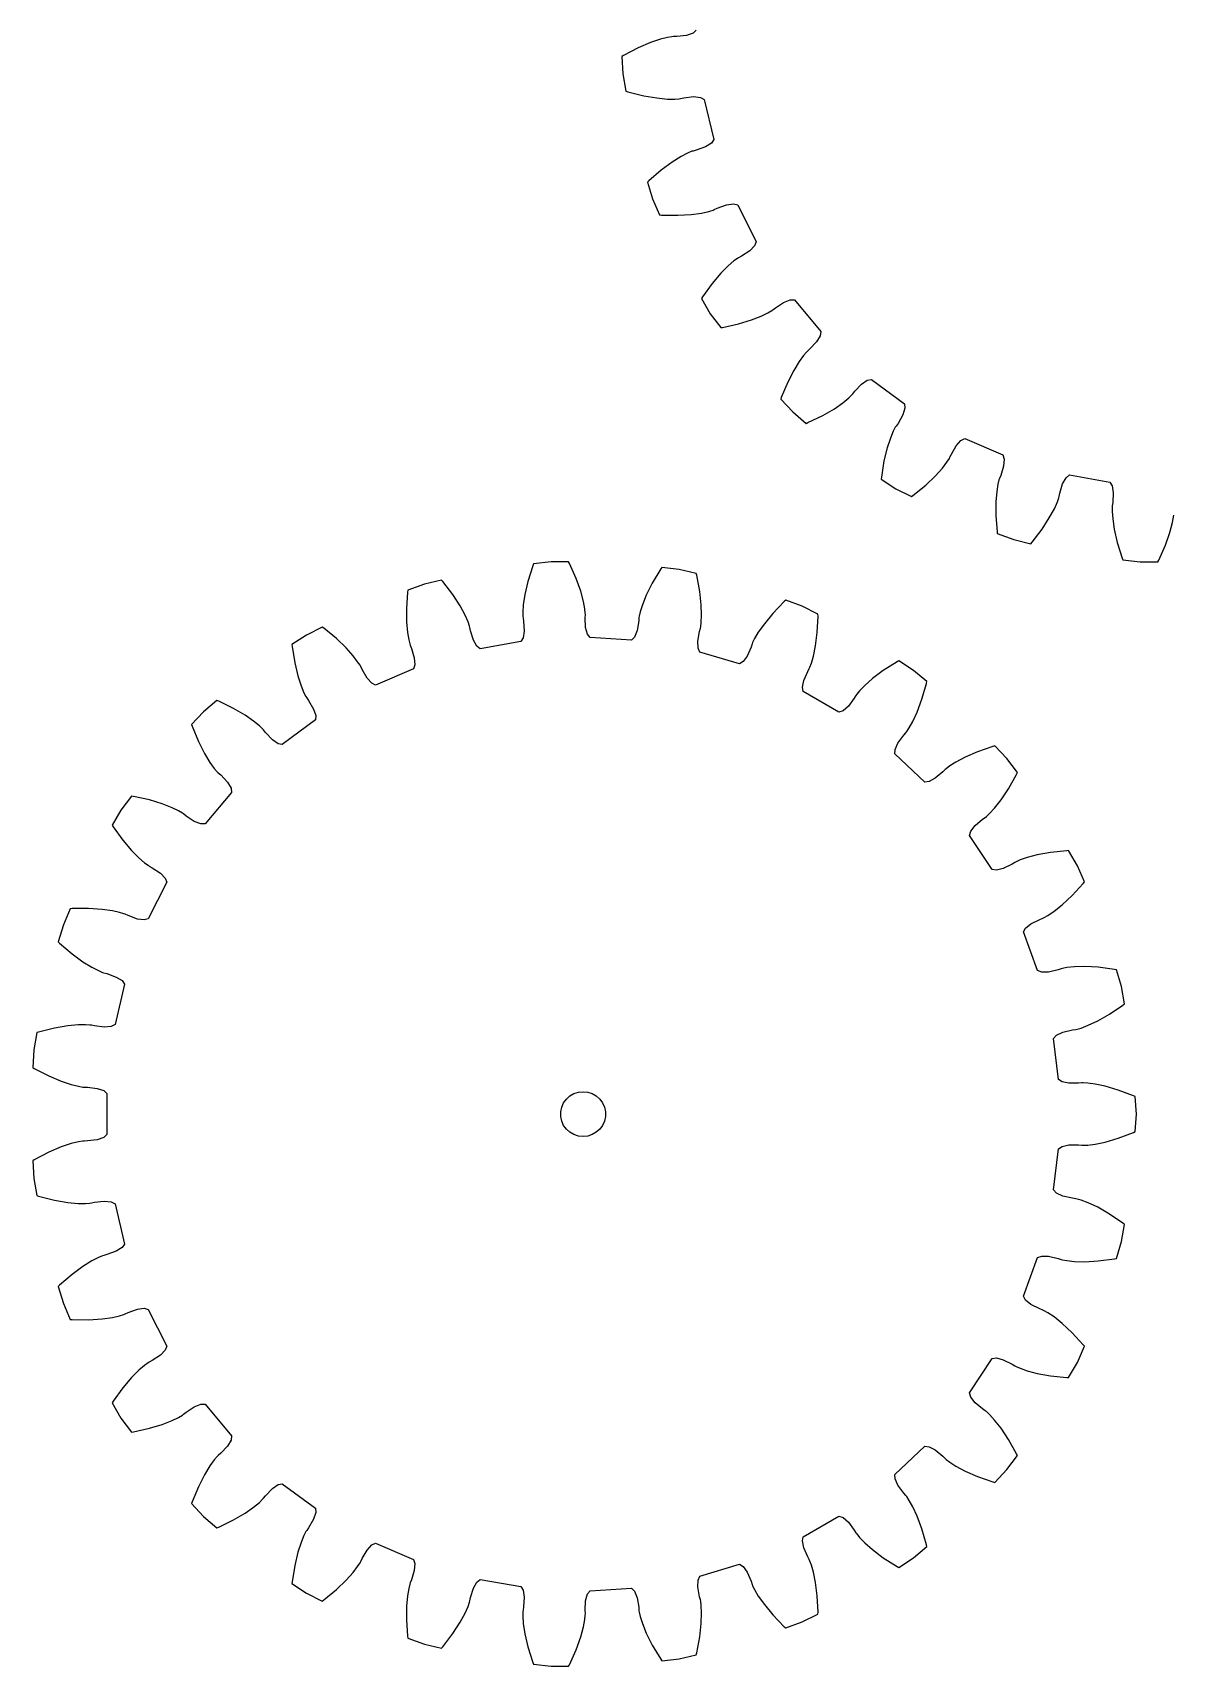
# Model space of a CAD drawing. Extents: x 0 to 152, y 0 to 221.
# Drawn here: x 0 to 76.1, y 0 to 109.1 of the extents above; entities that cross this region are included whole.
import ezdxf

# ---------------------------------------------------------------- set-up
doc = ezdxf.new("R2010")
doc.units = 0

msp = doc.modelspace()

# ---------------------------------------------------------------- linework, layer by layer
for p, q in [((44.29, 109.21), (44.08, 109.02)), ((40.42, 108.04), (39.44, 107.53)), ((41.24, 108.39), (40.42, 108.04)), ((41.9, 108.61), (41.24, 108.39)), ((42.38, 108.73), (41.9, 108.61)), ((42.67, 108.78), (42.38, 108.73)), ((42.77, 108.79), (42.67, 108.78)), ((42.99, 108.79), (42.77, 108.79)), ((43.64, 108.87), (42.99, 108.79)), ((44.08, 109.02), (43.64, 108.87)), ((39.44, 107.53), (39.33, 107.47)), ((39.33, 107.47), (39.4, 106.3)), ((39.4, 106.3), (39.6, 105.14)), ((39.6, 105.14), (39.73, 105.1)), ((39.73, 105.1), (40.79, 104.84)), ((40.79, 104.84), (41.67, 104.69)), ((43.25, 104.65), (43.47, 104.7)), ((43.47, 104.7), (44.12, 104.78)), ((44.12, 104.78), (44.58, 104.73)), ((44.58, 104.73), (44.83, 104.59)), ((41.67, 104.69), (42.37, 104.62)), ((42.37, 104.62), (42.86, 104.62)), ((42.86, 104.62), (43.16, 104.64)), ((43.16, 104.64), (43.25, 104.65)), ((44.83, 104.59), (45.47, 101.92)), ((44.91, 101.43), (44.29, 101.21)), ((45.3, 101.68), (44.91, 101.43)), ((45.47, 101.92), (45.3, 101.68)), ((42.69, 100.41), (41.96, 99.88)), ((43.28, 100.78), (42.69, 100.41)), ((43.72, 101.01), (43.28, 100.78)), ((43.99, 101.13), (43.72, 101.01)), ((44.08, 101.15), (43.99, 101.13)), ((44.29, 101.21), (44.08, 101.15)), ((41.96, 99.88), (41.13, 99.17)), ((41.13, 99.17), (41.04, 99.08)), ((41.04, 99.08), (41.38, 97.96)), ((41.38, 97.96), (41.84, 96.88)), ((44.65, 97.01), (45.13, 97.12)), ((45.13, 97.12), (45.42, 97.21)), ((45.42, 97.21), (45.5, 97.24)), ((45.5, 97.24), (45.7, 97.34)), ((45.7, 97.34), (46.32, 97.56)), ((46.32, 97.56), (46.78, 97.62)), ((46.78, 97.62), (47.06, 97.55)), ((47.06, 97.55), (48.29, 95.09)), ((41.84, 96.88), (41.97, 96.87)), ((41.97, 96.87), (43.07, 96.86)), ((43.07, 96.86), (43.96, 96.91)), ((43.96, 96.91), (44.65, 97.01)), ((48.29, 95.09), (48.18, 94.82)), ((46.8, 93.81), (46.42, 93.48)), ((47.04, 93.98), (46.8, 93.81)), ((47.12, 94.03), (47.04, 93.98)), ((47.31, 94.13), (47.12, 94.03)), ((47.86, 94.49), (47.31, 94.13)), ((48.18, 94.82), (47.86, 94.49)), ((45.93, 92.99), (45.35, 92.31)), ((46.42, 93.48), (45.93, 92.99)), ((45.35, 92.31), (44.71, 91.42)), ((44.71, 91.42), (44.64, 91.31)), ((44.64, 91.31), (45.23, 90.29)), ((49.33, 90.5), (49.41, 90.55)), ((49.41, 90.55), (49.58, 90.69)), ((49.58, 90.69), (50.12, 91.05)), ((50.12, 91.05), (50.56, 91.22)), ((50.56, 91.22), (50.85, 91.21)), ((50.85, 91.21), (52.61, 89.1)), ((45.23, 90.29), (45.93, 89.36)), ((46.05, 89.37), (47.12, 89.61)), ((47.12, 89.61), (47.98, 89.88)), ((47.98, 89.88), (48.63, 90.13)), ((48.63, 90.13), (49.07, 90.35)), ((49.07, 90.35), (49.33, 90.5)), ((45.93, 89.36), (46.05, 89.37)), ((52.33, 88.42), (51.88, 87.94)), ((52.57, 88.82), (52.33, 88.42)), ((52.61, 89.1), (52.57, 88.82)), ((51.46, 87.51), (51.17, 87.11)), ((51.65, 87.73), (51.46, 87.51)), ((51.71, 87.8), (51.65, 87.73)), ((51.88, 87.94), (51.71, 87.8)), ((50.8, 86.51), (50.4, 85.71)), ((51.17, 87.11), (50.8, 86.51)), ((50.4, 85.71), (49.97, 84.7)), ((54.74, 84.94), (54.88, 85.12)), ((54.88, 85.12), (55.33, 85.59)), ((55.33, 85.59), (55.71, 85.85)), ((55.71, 85.85), (55.99, 85.91)), ((55.99, 85.91), (58.2, 84.27)), ((49.97, 84.7), (49.93, 84.58)), ((49.93, 84.58), (50.74, 83.73)), ((53.51, 83.95), (54.08, 84.35)), ((54.08, 84.35), (54.47, 84.67)), ((54.47, 84.67), (54.68, 84.87)), ((54.68, 84.87), (54.74, 84.94)), ((58.22, 83.98), (58.08, 83.54)), ((58.2, 84.27), (58.22, 83.98)), ((50.74, 83.73), (51.63, 82.97)), ((51.63, 82.97), (51.75, 83.02)), ((51.75, 83.02), (52.74, 83.5)), ((52.74, 83.5), (53.51, 83.95)), ((57.76, 82.97), (57.63, 82.79)), ((58.08, 83.54), (57.76, 82.97)), ((57.25, 81.99), (57.04, 81.33)), ((57.44, 82.45), (57.25, 81.99)), ((57.58, 82.71), (57.44, 82.45)), ((57.63, 82.79), (57.58, 82.71)), ((61.65, 81.48), (61.96, 81.82)), ((61.96, 81.82), (62.22, 81.95)), ((62.22, 81.95), (64.75, 80.86)), ((57.04, 81.33), (56.82, 80.46)), ((61.19, 80.63), (61.23, 80.71)), ((61.23, 80.71), (61.32, 80.91)), ((61.32, 80.91), (61.65, 81.48)), ((64.75, 80.86), (64.84, 80.58)), ((56.82, 80.46), (56.65, 79.38)), ((60.26, 79.47), (60.73, 79.99)), ((60.73, 79.99), (61.03, 80.38)), ((61.03, 80.38), (61.19, 80.63)), ((64.81, 80.12), (64.62, 79.49)), ((64.84, 80.58), (64.81, 80.12)), ((56.65, 79.38), (56.64, 79.25)), ((56.64, 79.25), (57.61, 78.61)), ((57.61, 78.61), (58.66, 78.08)), ((58.76, 78.15), (59.61, 78.85)), ((59.61, 78.85), (60.26, 79.47)), ((64.43, 78.91), (64.35, 78.42)), ((64.5, 79.2), (64.43, 78.91)), ((64.53, 79.29), (64.5, 79.2)), ((64.62, 79.49), (64.53, 79.29)), ((68.56, 78.31), (68.75, 78.94)), ((68.75, 78.94), (68.98, 79.34)), ((68.98, 79.34), (69.2, 79.53)), ((69.2, 79.53), (71.91, 79.05)), ((71.91, 79.05), (72.06, 78.8)), ((72.06, 78.8), (72.13, 78.34)), ((58.66, 78.08), (58.76, 78.15)), ((64.35, 78.42), (64.29, 77.73)), ((64.29, 77.73), (64.29, 76.83)), ((68.2, 77.27), (68.4, 77.73)), ((68.4, 77.73), (68.5, 78)), ((68.5, 78), (68.52, 78.09)), ((68.52, 78.09), (68.56, 78.31)), ((72.06, 77.47), (72.05, 77.38)), ((72.1, 77.69), (72.06, 77.47)), ((72.13, 78.34), (72.1, 77.69)), ((64.29, 76.83), (64.37, 75.74)), ((67.38, 75.91), (67.86, 76.66)), ((67.86, 76.66), (68.2, 77.27)), ((72.05, 77.38), (72.05, 77.08)), ((72.05, 77.08), (72.09, 76.59)), ((72.09, 76.59), (72.19, 75.9)), ((75.91, 75.68), (76.09, 76.35)), ((76.09, 76.35), (76.18, 76.84)), ((64.37, 75.74), (64.39, 75.61)), ((64.39, 75.61), (65.49, 75.21)), ((66.71, 75.04), (67.38, 75.91)), ((72.19, 75.9), (72.39, 75.02)), ((75.61, 74.84), (75.91, 75.68)), ((65.49, 75.21), (66.63, 74.94)), ((66.63, 74.94), (66.71, 75.04)), ((72.39, 75.02), (72.72, 73.98)), ((75.16, 73.84), (75.61, 74.84)), ((33.38, 73.47), (33.06, 72.42)), ((33.43, 73.59), (33.38, 73.47)), ((34.6, 73.72), (33.43, 73.59)), ((35.77, 73.72), (34.6, 73.72)), ((35.83, 73.61), (35.77, 73.72)), ((36.27, 72.61), (35.83, 73.61)), ((41.92, 73.26), (41.36, 72.31)), ((41.99, 73.36), (41.92, 73.26)), ((43.15, 73.22), (41.99, 73.36)), ((44.29, 72.95), (43.15, 73.22)), ((72.72, 73.98), (72.77, 73.86)), ((72.77, 73.86), (73.93, 73.72)), ((73.93, 73.72), (75.1, 73.72)), ((75.1, 73.72), (75.16, 73.84)), ((26.15, 72.23), (25.05, 71.83)), ((27.29, 72.5), (26.15, 72.23)), ((27.38, 72.41), (27.29, 72.5)), ((28.04, 71.54), (27.38, 72.41)), ((33.06, 72.42), (32.86, 71.55)), ((36.58, 71.76), (36.27, 72.61)), ((41.36, 72.31), (40.96, 71.51)), ((44.33, 72.83), (44.29, 72.95)), ((44.53, 71.75), (44.33, 72.83)), ((25.03, 71.71), (24.96, 70.61)), ((25.05, 71.83), (25.03, 71.71)), ((28.53, 70.78), (28.04, 71.54)), ((32.86, 71.55), (32.75, 70.86)), ((36.76, 71.09), (36.58, 71.76)), ((36.85, 70.6), (36.76, 71.09)), ((40.96, 71.51), (40.7, 70.86)), ((44.63, 70.86), (44.53, 71.75)), ((50.17, 71.08), (49.41, 70.29)), ((50.27, 71.17), (50.17, 71.08)), ((51.37, 70.77), (50.27, 71.17)), ((24.96, 70.61), (24.96, 69.72)), ((28.86, 70.17), (28.53, 70.78)), ((29.07, 69.72), (28.86, 70.17)), ((32.75, 70.86), (32.72, 70.36)), ((32.72, 70.36), (32.72, 70.07)), ((32.72, 70.07), (32.73, 69.98)), ((32.73, 69.98), (32.76, 69.76)), ((36.88, 70.31), (36.85, 70.6)), ((36.89, 70.22), (36.88, 70.31)), ((36.88, 70), (36.89, 70.22)), ((36.91, 69.34), (36.88, 70)), ((40.47, 70.01), (40.46, 69.79)), ((40.49, 70.1), (40.47, 70.01)), ((40.55, 70.39), (40.49, 70.1)), ((40.7, 70.86), (40.55, 70.39)), ((44.65, 70.17), (44.63, 70.86)), ((44.63, 69.67), (44.65, 70.17)), ((49.41, 70.29), (48.84, 69.6)), ((52.41, 70.24), (51.37, 70.77)), ((52.37, 69.02), (52.42, 70.11)), ((52.42, 70.11), (52.41, 70.24)), ((18.28, 68.84), (17.3, 68.2)), ((19.33, 69.36), (18.28, 68.84)), ((19.43, 69.29), (19.33, 69.36)), ((20.28, 68.6), (19.43, 69.29)), ((24.96, 69.72), (25.02, 69.02)), ((25.02, 69.02), (25.1, 68.53)), ((29.16, 69.44), (29.07, 69.72)), ((29.19, 69.35), (29.16, 69.44)), ((29.23, 69.13), (29.19, 69.35)), ((29.42, 68.51), (29.23, 69.13)), ((32.8, 69.1), (32.73, 68.65)), ((32.76, 69.76), (32.8, 69.1)), ((37.04, 68.9), (36.91, 69.34)), ((37.22, 68.67), (37.04, 68.9)), ((40.17, 68.71), (39.96, 68.51)), ((40.34, 69.14), (40.17, 68.71)), ((40.46, 69.79), (40.34, 69.14)), ((44.4, 68.43), (44.51, 69.07)), ((44.51, 69.07), (44.57, 69.29)), ((44.57, 69.29), (44.59, 69.38)), ((44.59, 69.38), (44.63, 69.67)), ((48.43, 69.03), (48.18, 68.61)), ((48.84, 69.6), (48.43, 69.03)), ((52.26, 68.13), (52.37, 69.02)), ((17.3, 68.2), (17.31, 68.07)), ((17.31, 68.07), (17.49, 66.98)), ((20.93, 67.98), (20.28, 68.6)), ((21.39, 67.46), (20.93, 67.98)), ((25.1, 68.53), (25.17, 68.25)), ((25.17, 68.25), (25.2, 68.16)), ((25.2, 68.16), (25.28, 67.95)), ((25.28, 67.95), (25.47, 67.33)), ((29.64, 68.1), (29.42, 68.51)), ((29.87, 67.92), (29.64, 68.1)), ((32.58, 68.4), (29.87, 67.92)), ((32.73, 68.65), (32.58, 68.4)), ((39.96, 68.51), (37.22, 68.67)), ((44.42, 67.97), (44.4, 68.43)), ((44.54, 67.7), (44.42, 67.97)), ((47.18, 66.91), (44.54, 67.7)), ((47.95, 68.04), (47.69, 67.44)), ((48.02, 68.26), (47.95, 68.04)), ((48.05, 68.34), (48.02, 68.26)), ((48.18, 68.61), (48.05, 68.34)), ((52.12, 67.44), (52.26, 68.13)), ((17.49, 66.98), (17.7, 66.11)), ((21.69, 67.06), (21.39, 67.46)), ((21.86, 66.82), (21.69, 67.06)), ((21.9, 66.73), (21.86, 66.82)), ((21.99, 66.53), (21.9, 66.73)), ((22.32, 65.96), (21.99, 66.53)), ((25.42, 66.59), (22.89, 65.5)), ((25.51, 66.86), (25.42, 66.59)), ((25.47, 67.33), (25.51, 66.86)), ((47.42, 67.07), (47.18, 66.91)), ((47.69, 67.44), (47.42, 67.07)), ((51.73, 66.41), (51.84, 66.61)), ((51.84, 66.61), (51.88, 66.69)), ((51.88, 66.69), (51.98, 66.97)), ((51.98, 66.97), (52.12, 67.44)), ((57.7, 67.06), (56.78, 66.47)), ((57.81, 67.12), (57.7, 67.06)), ((58.79, 66.48), (57.81, 67.12)), ((17.7, 66.11), (17.92, 65.45)), ((17.92, 65.45), (18.11, 64.99)), ((22.63, 65.62), (22.32, 65.96)), ((22.89, 65.5), (22.63, 65.62)), ((51.38, 65.36), (51.47, 65.81)), ((51.47, 65.81), (51.73, 66.41)), ((55.54, 65.47), (55.19, 65.11)), ((56.06, 65.93), (55.54, 65.47)), ((56.78, 66.47), (56.06, 65.93)), ((59.69, 65.73), (58.79, 66.48)), ((59.36, 64.55), (59.66, 65.6)), ((59.66, 65.6), (59.69, 65.73)), ((12.3, 64.47), (11.4, 63.72)), ((12.42, 64.42), (12.3, 64.47)), ((13.41, 63.94), (12.42, 64.42)), ((18.11, 64.99), (18.24, 64.73)), ((18.24, 64.73), (18.29, 64.65)), ((18.29, 64.65), (18.42, 64.47)), ((18.42, 64.47), (18.75, 63.9)), ((51.44, 65.07), (51.38, 65.36)), ((53.82, 63.7), (51.44, 65.07)), ((54.84, 64.62), (54.45, 64.09)), ((54.95, 64.81), (54.84, 64.62)), ((55.01, 64.89), (54.95, 64.81)), ((55.19, 65.11), (55.01, 64.89)), ((59.05, 63.7), (59.36, 64.55)), ((11.4, 63.72), (10.6, 62.87)), ((14.18, 63.49), (13.41, 63.94)), ((14.75, 63.09), (14.18, 63.49)), ((18.75, 63.9), (18.89, 63.46)), ((18.89, 63.46), (18.87, 63.18)), ((54.1, 63.79), (53.82, 63.7)), ((54.45, 64.09), (54.1, 63.79)), ((58.76, 63.07), (59.05, 63.7)), ((10.6, 62.87), (10.64, 62.75)), ((10.64, 62.75), (11.06, 61.73)), ((15.14, 62.78), (14.75, 63.09)), ((15.35, 62.58), (15.14, 62.78)), ((15.41, 62.51), (15.35, 62.58)), ((15.55, 62.33), (15.41, 62.51)), ((16, 61.85), (15.55, 62.33)), ((18.87, 63.18), (16.66, 61.53)), ((58.14, 62.16), (58.29, 62.32)), ((58.29, 62.32), (58.35, 62.4)), ((58.35, 62.4), (58.51, 62.64)), ((58.51, 62.64), (58.76, 63.07)), ((11.06, 61.73), (11.47, 60.93)), ((16.38, 61.59), (16, 61.85)), ((16.66, 61.53), (16.38, 61.59)), ((57.55, 60.92), (57.56, 61.21)), ((57.56, 61.21), (57.75, 61.63)), ((57.75, 61.63), (58.14, 62.16)), ((64.1, 61.41), (63.06, 61.05)), ((64.22, 61.45), (64.1, 61.41)), ((65.03, 60.6), (64.22, 61.45)), ((11.47, 60.93), (11.83, 60.34)), ((11.83, 60.34), (12.12, 59.94)), ((59.55, 59.03), (57.55, 60.92)), ((61.21, 60.1), (60.98, 59.92)), ((61.63, 60.36), (61.21, 60.1)), ((62.24, 60.69), (61.63, 60.36)), ((63.06, 61.05), (62.24, 60.69)), ((65.73, 59.66), (65.03, 60.6)), ((12.12, 59.94), (12.32, 59.71)), ((12.32, 59.71), (12.38, 59.65)), ((12.38, 59.65), (12.55, 59.5)), ((12.55, 59.5), (13, 59.03)), ((13, 59.03), (13.24, 58.63)), ((59.84, 59.06), (59.55, 59.03)), ((60.25, 59.28), (59.84, 59.06)), ((60.75, 59.7), (60.25, 59.28)), ((60.91, 59.86), (60.75, 59.7)), ((60.98, 59.92), (60.91, 59.86)), ((65.14, 58.58), (65.67, 59.54)), ((65.67, 59.54), (65.73, 59.66)), ((6.59, 58.09), (5.89, 57.15)), ((6.72, 58.07), (6.59, 58.09)), ((7.79, 57.83), (6.72, 58.07)), ((8.65, 57.57), (7.79, 57.83)), ((13.28, 58.34), (11.51, 56.24)), ((13.24, 58.63), (13.28, 58.34)), ((64.21, 57.29), (64.64, 57.84)), ((64.64, 57.84), (65.14, 58.58)), ((5.89, 57.15), (5.31, 56.14)), ((9.3, 57.31), (8.65, 57.57)), ((9.74, 57.1), (9.3, 57.31)), ((9.99, 56.95), (9.74, 57.1)), ((10.07, 56.9), (9.99, 56.95)), ((10.24, 56.75), (10.07, 56.9)), ((10.79, 56.4), (10.24, 56.75)), ((63.58, 56.67), (63.66, 56.72)), ((63.66, 56.72), (63.87, 56.92)), ((63.87, 56.92), (64.21, 57.29)), ((5.31, 56.14), (5.37, 56.03)), ((5.37, 56.03), (6.02, 55.14)), ((11.22, 56.23), (10.79, 56.4)), ((11.51, 56.24), (11.22, 56.23)), ((62.54, 55.47), (62.62, 55.75)), ((62.62, 55.75), (62.9, 56.12)), ((62.9, 56.12), (63.4, 56.54)), ((63.4, 56.54), (63.58, 56.67)), ((6.02, 55.14), (6.6, 54.46)), ((64.05, 53.18), (62.54, 55.47)), ((6.6, 54.46), (7.09, 53.96)), ((7.09, 53.96), (7.47, 53.64)), ((7.47, 53.64), (7.7, 53.47)), ((7.7, 53.47), (7.78, 53.42)), ((65.37, 53.54), (64.79, 53.25)), ((65.56, 53.66), (65.37, 53.54)), ((65.64, 53.71), (65.56, 53.66)), ((65.91, 53.83), (65.64, 53.71)), ((66.38, 53.99), (65.91, 53.83)), ((67.05, 54.17), (66.38, 53.99)), ((67.93, 54.33), (67.05, 54.17)), ((69.03, 54.44), (67.93, 54.33)), ((69.15, 54.45), (69.03, 54.44)), ((69.74, 53.43), (69.15, 54.45)), ((8.96, 52.35), (7.72, 49.9)), ((7.78, 53.42), (7.98, 53.31)), ((7.98, 53.31), (8.53, 52.95)), ((8.53, 52.95), (8.85, 52.62)), ((8.85, 52.62), (8.96, 52.35)), ((64.34, 53.14), (64.05, 53.18)), ((64.79, 53.25), (64.34, 53.14)), ((70.2, 52.36), (69.74, 53.43)), ((70.12, 52.26), (70.2, 52.36)), ((68.72, 50.84), (69.38, 51.45)), ((69.38, 51.45), (70.12, 52.26)), ((2.51, 50.57), (2.05, 49.49)), ((2.64, 50.58), (2.51, 50.57)), ((3.73, 50.59), (2.64, 50.58)), ((4.63, 50.53), (3.73, 50.59)), ((5.32, 50.43), (4.63, 50.53)), ((5.8, 50.33), (5.32, 50.43)), ((6.08, 50.24), (5.8, 50.33)), ((6.17, 50.2), (6.08, 50.24)), ((6.37, 50.11), (6.17, 50.2)), ((67.77, 50.13), (68.18, 50.4)), ((68.18, 50.4), (68.72, 50.84)), ((2.05, 49.49), (1.71, 48.37)), ((6.99, 49.88), (6.37, 50.11)), ((7.44, 49.82), (6.99, 49.88)), ((7.72, 49.9), (7.44, 49.82)), ((66.14, 49.02), (66.28, 49.28)), ((66.28, 49.28), (66.63, 49.57)), ((66.63, 49.57), (67.22, 49.86)), ((67.22, 49.86), (67.43, 49.94)), ((67.43, 49.94), (67.51, 49.98)), ((67.51, 49.98), (67.77, 50.13)), ((1.71, 48.37), (1.8, 48.28)), ((1.8, 48.28), (2.63, 47.56)), ((67.08, 46.44), (66.14, 49.02)), ((2.63, 47.56), (3.35, 47.03)), ((3.35, 47.03), (3.95, 46.66)), ((3.95, 46.66), (4.39, 46.44)), ((4.39, 46.44), (4.66, 46.32)), ((4.66, 46.32), (4.75, 46.29)), ((4.75, 46.29), (4.96, 46.24)), ((4.96, 46.24), (5.58, 46.01)), ((5.58, 46.01), (5.97, 45.77)), ((67.35, 46.33), (67.08, 46.44)), ((67.81, 46.34), (67.35, 46.33)), ((68.45, 46.49), (67.81, 46.34)), ((68.66, 46.57), (68.45, 46.49)), ((68.75, 46.59), (68.66, 46.57)), ((69.04, 46.64), (68.75, 46.59)), ((69.53, 46.69), (69.04, 46.64)), ((70.23, 46.71), (69.53, 46.69)), ((71.12, 46.67), (70.23, 46.71)), ((72.21, 46.52), (71.12, 46.67)), ((72.34, 46.5), (72.21, 46.52)), ((72.67, 45.38), (72.34, 46.5)), ((6.14, 45.53), (5.5, 42.85)), ((5.97, 45.77), (6.14, 45.53)), ((72.87, 44.22), (72.67, 45.38)), ((71.87, 43.53), (72.77, 44.14)), ((72.77, 44.14), (72.87, 44.22)), ((1.46, 42.61), (0.39, 42.34)), ((2.34, 42.76), (1.46, 42.61)), ((3.04, 42.82), (2.34, 42.76)), ((3.53, 42.83), (3.04, 42.82)), ((3.82, 42.81), (3.53, 42.83)), ((3.92, 42.79), (3.82, 42.81)), ((4.13, 42.75), (3.92, 42.79)), ((4.78, 42.67), (4.13, 42.75)), ((5.24, 42.72), (4.78, 42.67)), ((5.5, 42.85), (5.24, 42.72)), ((69.62, 42.51), (69.71, 42.53)), ((69.71, 42.53), (69.99, 42.61)), ((69.99, 42.61), (70.46, 42.79)), ((70.46, 42.79), (71.09, 43.09)), ((71.09, 43.09), (71.87, 43.53)), ((0.27, 42.3), (0.07, 41.15)), ((0.39, 42.34), (0.27, 42.3)), ((68.15, 41.92), (68.34, 42.13)), ((68.47, 39.18), (68.15, 41.92)), ((68.34, 42.13), (68.76, 42.33)), ((68.76, 42.33), (69.4, 42.48)), ((69.4, 42.48), (69.62, 42.51)), ((0.07, 41.15), (0, 39.98)), ((0, 39.98), (0.11, 39.91)), ((0.11, 39.91), (1.08, 39.41)), ((1.08, 39.41), (1.91, 39.06)), ((1.91, 39.06), (2.57, 38.84)), ((2.57, 38.84), (3.05, 38.72)), ((3.05, 38.72), (3.34, 38.67)), ((3.34, 38.67), (3.43, 38.66)), ((3.43, 38.66), (3.66, 38.66)), ((3.66, 38.66), (4.31, 38.58)), ((4.31, 38.58), (4.74, 38.43)), ((4.74, 38.43), (4.96, 38.24)), ((4.96, 38.24), (4.96, 35.49)), ((35.86, 38.08), (36.13, 38.23)), ((36.13, 38.23), (36.43, 38.33)), ((36.43, 38.33), (36.74, 38.36)), ((36.74, 38.36), (37.05, 38.33)), ((37.05, 38.33), (37.35, 38.23)), ((37.35, 38.23), (37.62, 38.08)), ((68.71, 39.02), (68.47, 39.18)), ((69.16, 38.92), (68.71, 39.02)), ((69.81, 38.92), (69.16, 38.92)), ((70.03, 38.94), (69.81, 38.92)), ((70.13, 38.95), (70.03, 38.94)), ((70.42, 38.93), (70.13, 38.95)), ((70.91, 38.87), (70.42, 38.93)), ((71.59, 38.72), (70.91, 38.87)), ((72.46, 38.47), (71.59, 38.72)), ((73.48, 38.08), (72.46, 38.47)), ((35.25, 37.02), (35.32, 37.33)), ((35.32, 37.33), (35.44, 37.61)), ((35.44, 37.61), (35.63, 37.87)), ((35.63, 37.87), (35.86, 38.08)), ((37.62, 38.08), (37.86, 37.87)), ((37.86, 37.87), (38.04, 37.61)), ((38.04, 37.61), (38.17, 37.33)), ((38.17, 37.33), (38.23, 37.02)), ((73.6, 38.03), (73.48, 38.08)), ((73.67, 36.86), (73.6, 38.03)), ((35.25, 36.7), (35.25, 37.02)), ((35.32, 36.4), (35.25, 36.7)), ((35.44, 36.11), (35.32, 36.4)), ((35.63, 35.86), (35.44, 36.11)), ((38.04, 36.11), (37.86, 35.86)), ((38.17, 36.4), (38.04, 36.11)), ((38.23, 36.7), (38.17, 36.4)), ((38.23, 37.02), (38.23, 36.7)), ((73.6, 35.69), (73.67, 36.86)), ((3.05, 35.01), (2.57, 34.89)), ((3.34, 35.06), (3.05, 35.01)), ((3.43, 35.06), (3.34, 35.06)), ((3.66, 35.07), (3.43, 35.06)), ((4.31, 35.14), (3.66, 35.07)), ((4.74, 35.29), (4.31, 35.14)), ((4.96, 35.49), (4.74, 35.29)), ((35.86, 35.65), (35.63, 35.86)), ((36.13, 35.49), (35.86, 35.65)), ((36.43, 35.39), (36.13, 35.49)), ((36.74, 35.36), (36.43, 35.39)), ((37.05, 35.39), (36.74, 35.36)), ((37.35, 35.49), (37.05, 35.39)), ((37.62, 35.65), (37.35, 35.49)), ((37.86, 35.86), (37.62, 35.65)), ((70.91, 34.86), (71.59, 35)), ((71.59, 35), (72.46, 35.25)), ((72.46, 35.25), (73.48, 35.64)), ((73.48, 35.64), (73.6, 35.69)), ((0.11, 33.81), (0, 33.74)), ((1.08, 34.32), (0.11, 33.81)), ((1.91, 34.67), (1.08, 34.32)), ((2.57, 34.89), (1.91, 34.67)), ((68.15, 31.81), (68.47, 34.54)), ((68.47, 34.54), (68.71, 34.7)), ((68.71, 34.7), (69.16, 34.8)), ((69.16, 34.8), (69.81, 34.8)), ((69.81, 34.8), (70.03, 34.78)), ((70.03, 34.78), (70.13, 34.78)), ((70.13, 34.78), (70.42, 34.79)), ((70.42, 34.79), (70.91, 34.86)), ((0, 33.74), (0.07, 32.57)), ((0.07, 32.57), (0.27, 31.42)), ((68.34, 31.59), (68.15, 31.81)), ((0.27, 31.42), (0.39, 31.38)), ((0.39, 31.38), (1.46, 31.11)), ((1.46, 31.11), (2.34, 30.96)), ((2.34, 30.96), (3.04, 30.9)), ((3.04, 30.9), (3.53, 30.9)), ((3.53, 30.9), (3.82, 30.91)), ((3.82, 30.91), (3.92, 30.93)), ((3.92, 30.93), (4.13, 30.98)), ((4.13, 30.98), (4.78, 31.05)), ((4.78, 31.05), (5.24, 31.01)), ((5.24, 31.01), (5.5, 30.87)), ((5.5, 30.87), (6.14, 28.19)), ((68.76, 31.39), (68.34, 31.59)), ((69.4, 31.24), (68.76, 31.39)), ((69.62, 31.21), (69.4, 31.24)), ((69.71, 31.19), (69.62, 31.21)), ((69.99, 31.11), (69.71, 31.19)), ((70.46, 30.93), (69.99, 31.11)), ((71.09, 30.64), (70.46, 30.93)), ((71.87, 30.19), (71.09, 30.64)), ((72.77, 29.58), (71.87, 30.19)), ((72.67, 28.35), (72.87, 29.5)), ((72.87, 29.5), (72.77, 29.58)), ((4.39, 27.29), (3.95, 27.06)), ((4.66, 27.4), (4.39, 27.29)), ((4.75, 27.43), (4.66, 27.4)), ((4.96, 27.49), (4.75, 27.43)), ((5.58, 27.71), (4.96, 27.49)), ((5.97, 27.96), (5.58, 27.71)), ((6.14, 28.19), (5.97, 27.96)), ((66.14, 24.7), (67.08, 27.28)), ((67.08, 27.28), (67.35, 27.39)), ((67.35, 27.39), (67.81, 27.38)), ((67.81, 27.38), (68.45, 27.23)), ((72.34, 27.22), (72.67, 28.35)), ((3.35, 26.69), (2.63, 26.16)), ((3.95, 27.06), (3.35, 26.69)), ((68.45, 27.23), (68.66, 27.16)), ((68.66, 27.16), (68.75, 27.13)), ((68.75, 27.13), (69.04, 27.08)), ((69.04, 27.08), (69.53, 27.03)), ((69.53, 27.03), (70.23, 27.01)), ((70.23, 27.01), (71.12, 27.06)), ((71.12, 27.06), (72.21, 27.2)), ((72.21, 27.2), (72.34, 27.22)), ((1.8, 25.45), (1.71, 25.35)), ((1.71, 25.35), (2.05, 24.23)), ((2.63, 26.16), (1.8, 25.45)), ((2.05, 24.23), (2.51, 23.16)), ((66.28, 24.44), (66.14, 24.7)), ((66.63, 24.15), (66.28, 24.44)), ((67.22, 23.86), (66.63, 24.15)), ((2.51, 23.16), (2.64, 23.15)), ((2.64, 23.15), (3.73, 23.13)), ((3.73, 23.13), (4.63, 23.19)), ((4.63, 23.19), (5.32, 23.29)), ((5.32, 23.29), (5.8, 23.4)), ((5.8, 23.4), (6.08, 23.48)), ((6.08, 23.48), (6.17, 23.52)), ((6.17, 23.52), (6.37, 23.62)), ((6.37, 23.62), (6.99, 23.84)), ((6.99, 23.84), (7.44, 23.9)), ((7.44, 23.9), (7.72, 23.83)), ((7.72, 23.83), (8.96, 21.37)), ((67.43, 23.78), (67.22, 23.86)), ((67.51, 23.74), (67.43, 23.78)), ((67.77, 23.6), (67.51, 23.74)), ((68.18, 23.32), (67.77, 23.6)), ((68.72, 22.88), (68.18, 23.32)), ((69.38, 22.27), (68.72, 22.88)), ((70.12, 21.47), (69.38, 22.27)), ((8.53, 20.77), (7.98, 20.41)), ((8.85, 21.1), (8.53, 20.77)), ((8.96, 21.37), (8.85, 21.1)), ((69.74, 20.29), (70.2, 21.37)), ((70.2, 21.37), (70.12, 21.47)), ((7.09, 19.76), (6.6, 19.27)), ((7.47, 20.08), (7.09, 19.76)), ((7.7, 20.26), (7.47, 20.08)), ((7.78, 20.31), (7.7, 20.26)), ((7.98, 20.41), (7.78, 20.31)), ((62.54, 18.25), (64.05, 20.55)), ((64.05, 20.55), (64.34, 20.59)), ((64.34, 20.59), (64.79, 20.47)), ((64.79, 20.47), (65.37, 20.18)), ((65.37, 20.18), (65.56, 20.06)), ((65.56, 20.06), (65.64, 20.02)), ((65.64, 20.02), (65.91, 19.9)), ((65.91, 19.9), (66.38, 19.73)), ((66.38, 19.73), (67.05, 19.55)), ((69.15, 19.28), (69.74, 20.29)), ((6.02, 18.58), (5.37, 17.69)), ((6.6, 19.27), (6.02, 18.58)), ((67.05, 19.55), (67.93, 19.39)), ((67.93, 19.39), (69.03, 19.28)), ((69.03, 19.28), (69.15, 19.28)), ((5.37, 17.69), (5.31, 17.59)), ((5.31, 17.59), (5.89, 16.57)), ((10.79, 17.33), (11.22, 17.49)), ((11.22, 17.49), (11.51, 17.49)), ((11.51, 17.49), (13.28, 15.38)), ((62.62, 17.97), (62.54, 18.25)), ((62.9, 17.6), (62.62, 17.97)), ((63.4, 17.18), (62.9, 17.6)), ((5.89, 16.57), (6.59, 15.63)), ((8.65, 16.15), (9.3, 16.41)), ((9.3, 16.41), (9.74, 16.62)), ((9.74, 16.62), (9.99, 16.77)), ((9.99, 16.77), (10.07, 16.83)), ((10.07, 16.83), (10.24, 16.97)), ((10.24, 16.97), (10.79, 17.33)), ((63.58, 17.06), (63.4, 17.18)), ((63.66, 17), (63.58, 17.06)), ((63.87, 16.8), (63.66, 17)), ((64.21, 16.43), (63.87, 16.8)), ((64.64, 15.89), (64.21, 16.43)), ((6.59, 15.63), (6.72, 15.65)), ((6.72, 15.65), (7.79, 15.89)), ((7.79, 15.89), (8.65, 16.15)), ((13.28, 15.38), (13.24, 15.09)), ((65.14, 15.14), (64.64, 15.89)), ((12.55, 14.22), (12.38, 14.08)), ((13, 14.7), (12.55, 14.22)), ((13.24, 15.09), (13, 14.7)), ((57.55, 12.8), (59.55, 14.69)), ((59.55, 14.69), (59.84, 14.66)), ((59.84, 14.66), (60.25, 14.45)), ((60.25, 14.45), (60.75, 14.03)), ((65.67, 14.18), (65.14, 15.14)), ((65.73, 14.07), (65.67, 14.18)), ((11.83, 13.38), (11.47, 12.79)), ((12.12, 13.78), (11.83, 13.38)), ((12.32, 14.01), (12.12, 13.78)), ((12.38, 14.08), (12.32, 14.01)), ((60.75, 14.03), (60.91, 13.87)), ((60.91, 13.87), (60.98, 13.8)), ((60.98, 13.8), (61.21, 13.63)), ((61.21, 13.63), (61.63, 13.36)), ((61.63, 13.36), (62.24, 13.03)), ((64.22, 12.28), (65.03, 13.13)), ((65.03, 13.13), (65.73, 14.07)), ((11.47, 12.79), (11.06, 11.99)), ((16, 11.87), (16.38, 12.13)), ((16.38, 12.13), (16.66, 12.19)), ((16.66, 12.19), (18.87, 10.55)), ((57.56, 12.51), (57.55, 12.8)), ((57.75, 12.09), (57.56, 12.51)), ((58.14, 11.56), (57.75, 12.09)), ((62.24, 13.03), (63.06, 12.67)), ((63.06, 12.67), (64.1, 12.31)), ((64.1, 12.31), (64.22, 12.28)), ((10.64, 10.98), (10.6, 10.86)), ((11.06, 11.99), (10.64, 10.98)), ((14.75, 10.63), (15.14, 10.94)), ((15.14, 10.94), (15.35, 11.15)), ((15.35, 11.15), (15.41, 11.22)), ((15.41, 11.22), (15.55, 11.39)), ((15.55, 11.39), (16, 11.87)), ((58.29, 11.4), (58.14, 11.56)), ((58.35, 11.33), (58.29, 11.4)), ((58.51, 11.08), (58.35, 11.33)), ((58.76, 10.65), (58.51, 11.08)), ((10.6, 10.86), (11.4, 10)), ((11.4, 10), (12.3, 9.25)), ((13.41, 9.78), (14.18, 10.23)), ((14.18, 10.23), (14.75, 10.63)), ((18.75, 9.82), (18.42, 9.25)), ((18.89, 10.26), (18.75, 9.82)), ((18.87, 10.55), (18.89, 10.26)), ((51.44, 8.65), (53.82, 10.03)), ((53.82, 10.03), (54.1, 9.93)), ((54.1, 9.93), (54.45, 9.63)), ((59.05, 10.02), (58.76, 10.65)), ((59.36, 9.18), (59.05, 10.02)), ((12.3, 9.25), (12.42, 9.3)), ((12.42, 9.3), (13.41, 9.78)), ((18.11, 8.73), (17.92, 8.27)), ((18.24, 8.99), (18.11, 8.73)), ((18.29, 9.07), (18.24, 8.99)), ((18.42, 9.25), (18.29, 9.07)), ((54.45, 9.63), (54.84, 9.1)), ((54.84, 9.1), (54.95, 8.91)), ((54.95, 8.91), (55.01, 8.84)), ((55.01, 8.84), (55.19, 8.61)), ((59.66, 8.12), (59.36, 9.18)), ((17.92, 8.27), (17.7, 7.61)), ((21.99, 7.19), (22.32, 7.76)), ((22.32, 7.76), (22.63, 8.1)), ((22.63, 8.1), (22.89, 8.22)), ((22.89, 8.22), (25.42, 7.13)), ((51.38, 8.37), (51.44, 8.65)), ((51.47, 7.91), (51.38, 8.37)), ((51.73, 7.31), (51.47, 7.91)), ((55.19, 8.61), (55.54, 8.25)), ((55.54, 8.25), (56.06, 7.79)), ((56.06, 7.79), (56.78, 7.25)), ((58.79, 7.24), (59.69, 8)), ((59.69, 8), (59.66, 8.12)), ((17.49, 6.74), (17.31, 5.65)), ((17.7, 7.61), (17.49, 6.74)), ((21.39, 6.27), (21.69, 6.66)), ((21.69, 6.66), (21.86, 6.91)), ((21.86, 6.91), (21.9, 6.99)), ((21.9, 6.99), (21.99, 7.19)), ((25.42, 7.13), (25.51, 6.86)), ((25.51, 6.86), (25.47, 6.4)), ((44.54, 6.02), (47.18, 6.81)), ((47.18, 6.81), (47.42, 6.66)), ((47.42, 6.66), (47.69, 6.28)), ((51.84, 7.12), (51.73, 7.31)), ((51.88, 7.03), (51.84, 7.12)), ((51.98, 6.76), (51.88, 7.03)), ((52.12, 6.28), (51.98, 6.76)), ((56.78, 7.25), (57.7, 6.66)), ((57.7, 6.66), (57.81, 6.6)), ((57.81, 6.6), (58.79, 7.24)), ((17.31, 5.65), (17.3, 5.53)), ((17.3, 5.53), (18.28, 4.88)), ((20.28, 5.13), (20.93, 5.75)), ((20.93, 5.75), (21.39, 6.27)), ((25.17, 5.48), (25.1, 5.19)), ((25.2, 5.57), (25.17, 5.48)), ((25.28, 5.77), (25.2, 5.57)), ((25.47, 6.4), (25.28, 5.77)), ((29.42, 5.22), (29.64, 5.62)), ((29.64, 5.62), (29.87, 5.8)), ((29.87, 5.8), (32.58, 5.32)), ((44.4, 5.3), (44.42, 5.76)), ((44.42, 5.76), (44.54, 6.02)), ((47.69, 6.28), (47.95, 5.68)), ((47.95, 5.68), (48.02, 5.47)), ((48.02, 5.47), (48.05, 5.38)), ((52.26, 5.6), (52.12, 6.28)), ((52.37, 4.71), (52.26, 5.6)), ((18.28, 4.88), (19.33, 4.36)), ((19.33, 4.36), (19.43, 4.43)), ((19.43, 4.43), (20.28, 5.13)), ((25.02, 4.7), (24.96, 4.01)), ((25.1, 5.19), (25.02, 4.7)), ((29.16, 4.28), (29.19, 4.37)), ((29.19, 4.37), (29.23, 4.59)), ((29.23, 4.59), (29.42, 5.22)), ((32.58, 5.32), (32.73, 5.08)), ((32.73, 5.08), (32.8, 4.62)), ((32.8, 4.62), (32.76, 3.97)), ((36.88, 3.73), (36.91, 4.38)), ((36.91, 4.38), (37.04, 4.83)), ((37.04, 4.83), (37.22, 5.05)), ((37.22, 5.05), (39.96, 5.21)), ((39.96, 5.21), (40.17, 5.01)), ((40.17, 5.01), (40.34, 4.58)), ((40.34, 4.58), (40.46, 3.94)), ((44.51, 4.65), (44.4, 5.3)), ((44.57, 4.44), (44.51, 4.65)), ((44.59, 4.35), (44.57, 4.44)), ((48.05, 5.38), (48.18, 5.12)), ((48.18, 5.12), (48.43, 4.69)), ((48.43, 4.69), (48.84, 4.12)), ((52.42, 3.61), (52.37, 4.71)), ((24.96, 4.01), (24.96, 3.11)), ((28.53, 2.94), (28.86, 3.55)), ((28.86, 3.55), (29.07, 4)), ((29.07, 4), (29.16, 4.28)), ((32.73, 3.75), (32.72, 3.65)), ((32.72, 3.65), (32.72, 3.36)), ((32.72, 3.36), (32.75, 2.86)), ((32.76, 3.97), (32.73, 3.75)), ((36.85, 3.12), (36.88, 3.41)), ((36.89, 3.51), (36.88, 3.73)), ((36.88, 3.41), (36.89, 3.51)), ((40.46, 3.94), (40.47, 3.71)), ((40.47, 3.71), (40.49, 3.62)), ((40.49, 3.62), (40.55, 3.33)), ((40.55, 3.33), (40.7, 2.86)), ((44.63, 4.05), (44.59, 4.35)), ((44.65, 3.56), (44.63, 4.05)), ((44.63, 2.86), (44.65, 3.56)), ((48.84, 4.12), (49.41, 3.43)), ((49.41, 3.43), (50.17, 2.64)), ((51.37, 2.96), (52.41, 3.48)), ((52.41, 3.48), (52.42, 3.61)), ((24.96, 3.11), (25.03, 2.02)), ((27.38, 1.31), (28.04, 2.19)), ((28.04, 2.19), (28.53, 2.94)), ((32.75, 2.86), (32.86, 2.18)), ((36.58, 1.96), (36.76, 2.63)), ((36.76, 2.63), (36.85, 3.12)), ((40.7, 2.86), (40.96, 2.21)), ((40.96, 2.21), (41.36, 1.41)), ((44.53, 1.97), (44.63, 2.86)), ((50.17, 2.64), (50.27, 2.56)), ((50.27, 2.56), (51.37, 2.96)), ((25.03, 2.02), (25.05, 1.89)), ((25.05, 1.89), (26.15, 1.49)), ((26.15, 1.49), (27.29, 1.22)), ((27.29, 1.22), (27.38, 1.31)), ((32.86, 2.18), (33.06, 1.3)), ((33.06, 1.3), (33.38, 0.25)), ((35.83, 0.11), (36.27, 1.11)), ((36.27, 1.11), (36.58, 1.96)), ((41.36, 1.41), (41.92, 0.47)), ((44.33, 0.89), (44.53, 1.97)), ((33.38, 0.25), (33.43, 0.14)), ((33.43, 0.14), (34.6, 0)), ((34.6, 0), (35.77, 0)), ((35.77, 0), (35.83, 0.11)), ((41.92, 0.47), (41.99, 0.36)), ((41.99, 0.36), (43.15, 0.5)), ((43.15, 0.5), (44.29, 0.77)), ((44.29, 0.77), (44.33, 0.89))]:
    msp.add_line(p, q)

doc.saveas('drawing.dxf')
